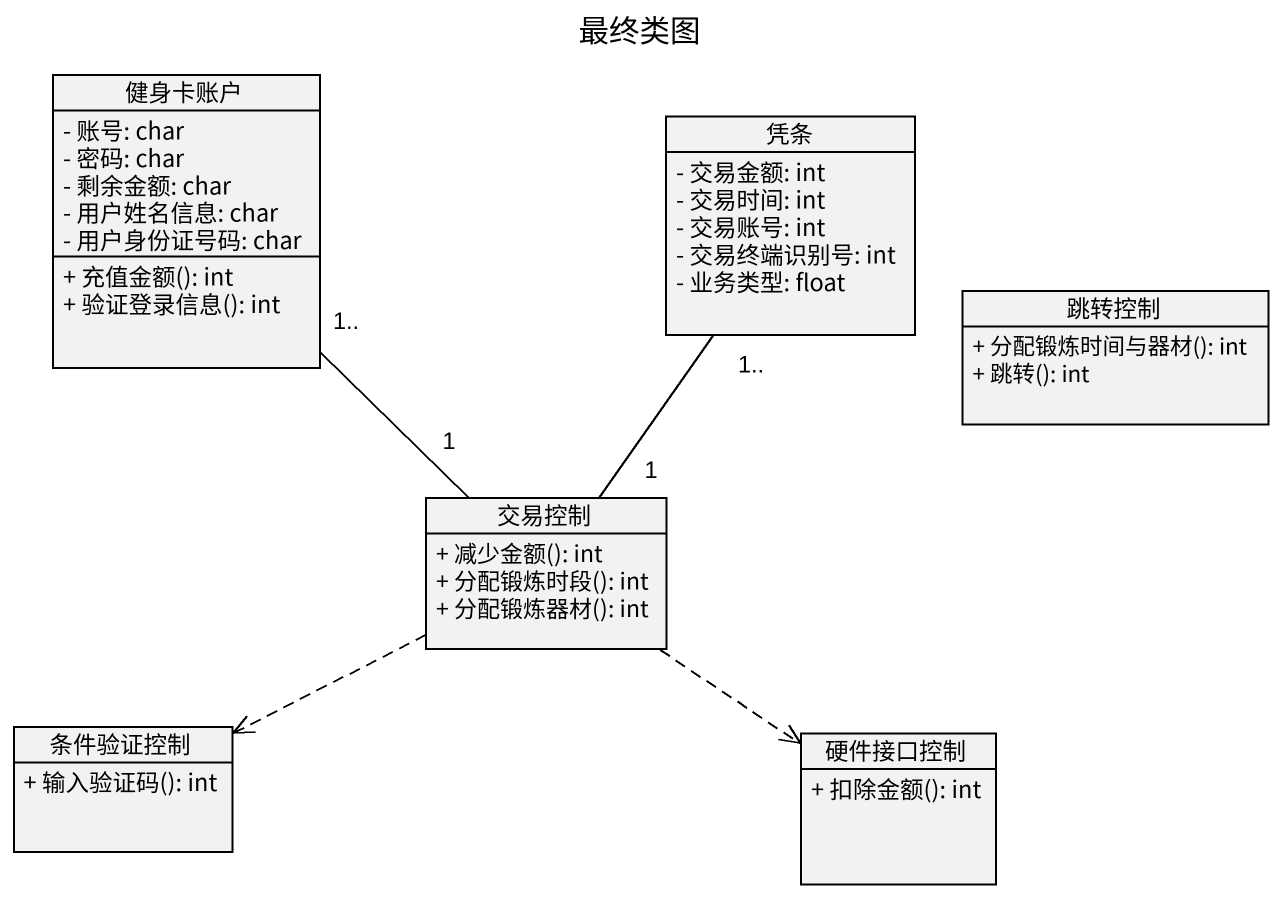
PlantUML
@startuml
title 最终类图
hide circle
hide empty members
skinparam classAttributeIconSize 0
class 健身卡账户 {
  - 账号: char
  - 密码: char
  - 剩余金额: char
  - 用户姓名信息: char
  - 用户身份证号码: char
  + 充值金额(): int
  + 验证登录信息(): int
}
class 凭条 {
  - 交易金额: int
  - 交易时间: int
  - 交易账号: int
  - 交易终端识别号: int
  - 业务类型: float
}
class 跳转控制 {
  + 分配锻炼时间与器材(): int
  + 跳转(): int
}
class 交易控制 {
  + 减少金额(): int
  + 分配锻炼时段(): int
  + 分配锻炼器材(): int
}
class 条件验证控制 {
  + 输入验证码(): int
}
class 硬件接口控制 {
  + 扣除金额(): int
}
交易控制 "1" -up- "1.." 健身卡账户
交易控制 "1" -up- "1.." 凭条
交易控制 .left.> 条件验证控制
交易控制 ..> 硬件接口控制
@enduml
